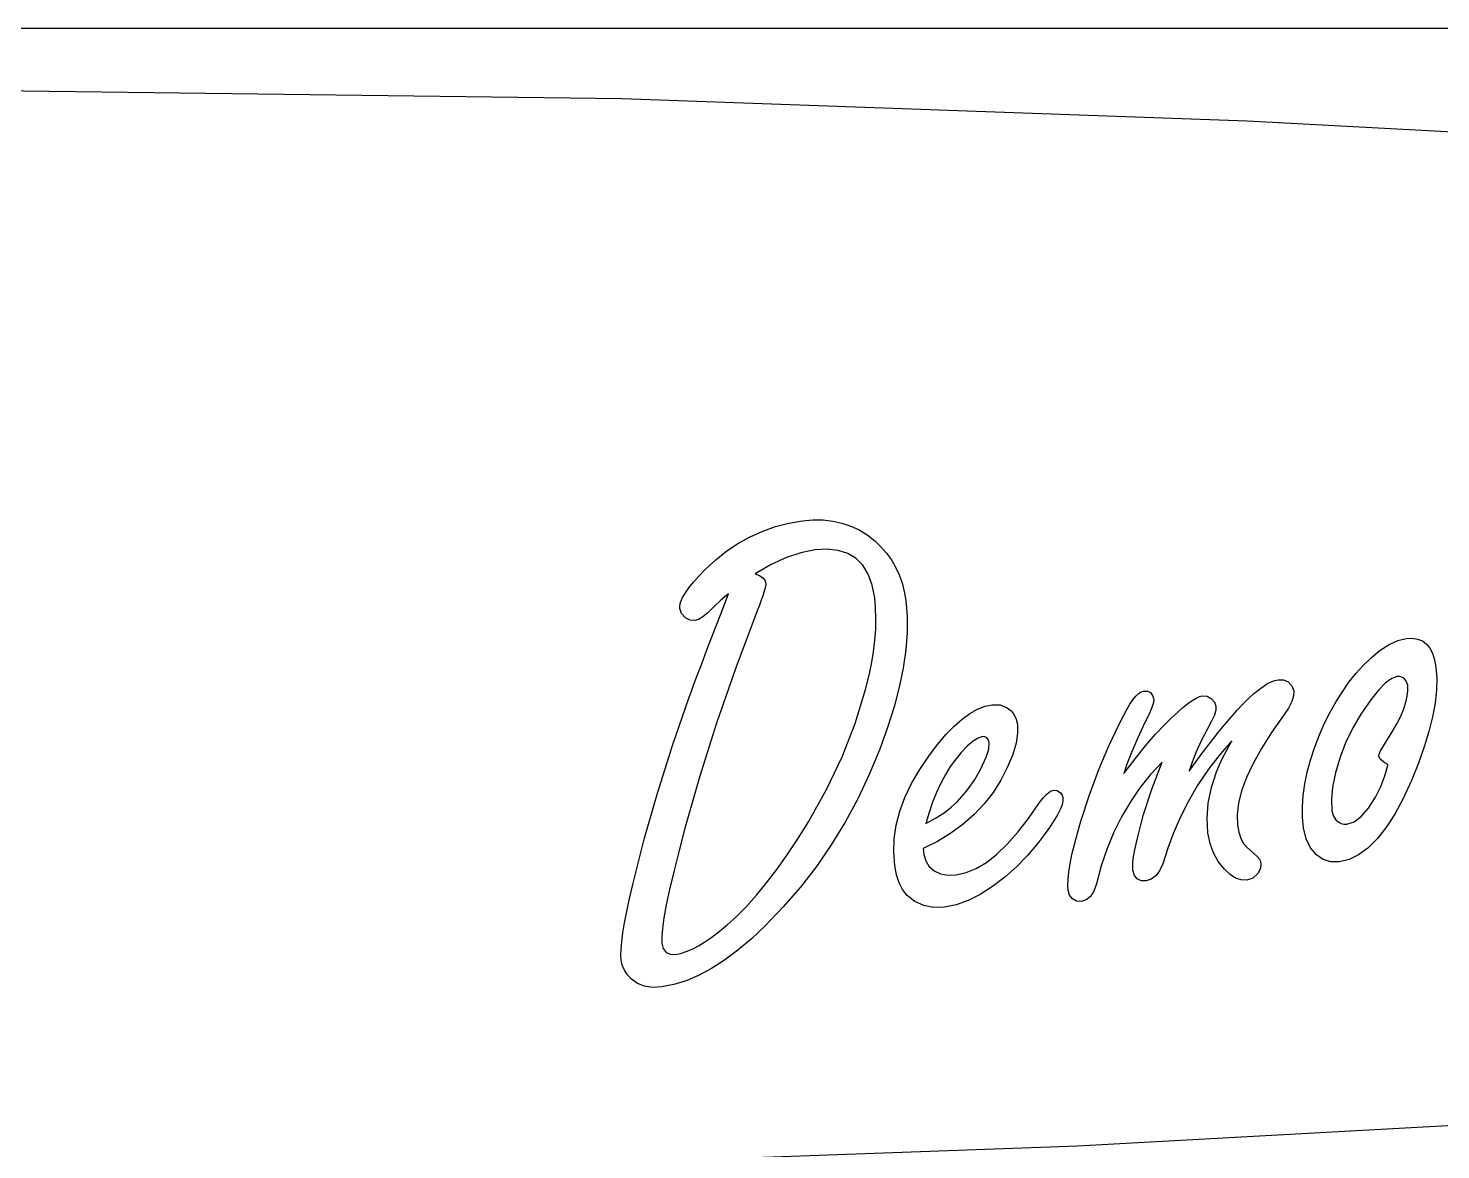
# Model space of a CAD drawing. Extents: x 0 to 1200, y 0 to 400.
# Drawn here: x 375 to 562.9, y 250.7 to 399.9 of the extents above; entities that cross this region are included whole.
import ezdxf

# ---------------------------------------------------------------- set-up
doc = ezdxf.new("R2010")
doc.units = 0
doc.header["$MEASUREMENT"] = 0
doc.layers.add('SLD-0', color=179, linetype='Continuous')

msp = doc.modelspace()

# ---------------------------------------------------------------- linework, layer by layer
at = {"layer": 'SLD-0', "color": 179, "linetype": 'Continuous'}
for p, q in [((-0.035, 399.936665), (1199.965, 399.936665)), ((454.038302, 390.529912), (370.850743, 391.591124)), ((537.180789, 387.566596), (454.038302, 390.529912)), ((620.260811, 383.179265), (537.180789, 387.566596)), ((477.99548, 334.38286), (479.400218, 334.508283)), ((479.400218, 334.508283), (480.742244, 334.49574)), ((480.742244, 334.49574), (482.034101, 334.357775)), ((471.07213, 332.275753), (472.715172, 333.015749)), ((472.715172, 333.015749), (474.420925, 333.617779)), ((474.420925, 333.617779), (476.176847, 334.069302)), ((476.176847, 334.069302), (477.99548, 334.38286)), ((482.034101, 334.357775), (483.263247, 334.094387)), ((483.263247, 334.094387), (484.442223, 333.693033)), ((484.442223, 333.693033), (485.558488, 333.166257)), ((485.558488, 333.166257), (486.612041, 332.514057)), ((467.96164, 330.369323), (469.491801, 331.397792)), ((469.491801, 331.397792), (471.07213, 332.275753)), ((486.612041, 332.514057), (487.615425, 331.723892)), ((487.615425, 331.723892), (488.443217, 330.933727)), ((488.443217, 330.933727), (489.183213, 330.080851)), ((465.076911, 327.885948), (466.494191, 329.202889)), ((466.494191, 329.202889), (467.96164, 330.369323)), ((475.875832, 329.491362), (473.831437, 328.55069)), ((477.807346, 330.13102), (475.875832, 329.491362)), ((479.638522, 330.507289), (477.807346, 330.13102)), ((481.306648, 330.607627), (479.638522, 330.507289)), ((482.774097, 330.45712), (481.306648, 330.607627)), ((484.053412, 330.043224), (482.774097, 330.45712)), ((485.144592, 329.378482), (484.053412, 330.043224)), ((486.047638, 328.462894), (485.144592, 329.378482)), ((489.183213, 330.080851), (489.835412, 329.177805)), ((489.835412, 329.177805), (490.399816, 328.212048)), ((463.509123, 326.217822), (464.236577, 327.020529)), ((464.236577, 327.020529), (465.076911, 327.885948)), ((471.699137, 327.346629), (472.288734, 327.095783)), ((473.831437, 328.55069), (471.699246, 327.346629)), ((472.288734, 327.095783), (472.727714, 326.794768)), ((486.762549, 327.271375), (486.047638, 328.462894)), ((487.276783, 325.829011), (486.762549, 327.271375)), ((490.399816, 328.212048), (490.863881, 327.196121)), ((490.863881, 327.196121), (491.252692, 326.117484)), ((462.430485, 324.800542), (462.907093, 325.477826)), ((462.907093, 325.477826), (463.509123, 326.217822)), ((472.727714, 326.794768), (473.016187, 326.468668)), ((473.016187, 325.327319), (472.890764, 324.90088)), ((473.016187, 326.468668), (473.14161, 326.104941)), ((473.103983, 325.665961), (473.016187, 325.327319)), ((473.14161, 325.929349), (473.103983, 325.665961)), ((473.14161, 326.104941), (473.14161, 325.929349)), ((487.615425, 324.123258), (487.276783, 325.829011)), ((491.252692, 326.117484), (491.541165, 324.976134)), ((461.69049, 323.144958), (461.815913, 323.634108)), ((461.815913, 323.634108), (462.066759, 324.185969)), ((462.066759, 324.185969), (462.430485, 324.800542)), ((467.158933, 323.847327), (466.205718, 322.956824)), ((467.096221, 321.878186), (468.162316, 324.675119)), ((468.162316, 324.675119), (467.158933, 323.847327)), ((472.527037, 323.822242), (472.288734, 323.157501)), ((472.727714, 324.399188), (472.527037, 323.822242)), ((472.890764, 324.90088), (472.727714, 324.399188)), ((487.740848, 322.806316), (487.615425, 324.123258)), ((491.541165, 324.976134), (491.741842, 323.784616)), ((491.741842, 323.784616), (491.917434, 321.702594)), ((461.677947, 322.71852), (461.69049, 323.144958)), ((461.916251, 322.053778), (461.677947, 322.71852)), ((462.430485, 321.489375), (461.916251, 322.053778)), ((463.0576, 321.150732), (462.430485, 321.489375)), ((464.775896, 321.62734), (464.19895, 321.263613)), ((465.45318, 322.191743), (464.775896, 321.62734)), ((466.205718, 322.956824), (465.45318, 322.191743)), ((466.143006, 319.39481), (467.096221, 321.878186)), ((472.000261, 322.404962), (469.153158, 314.841955)), ((472.288734, 323.157501), (472.000261, 322.404962)), ((487.791017, 321.426663), (487.740848, 322.806316)), ((487.765933, 319.984298), (487.791017, 321.426663)), ((491.917434, 321.702594), (491.917434, 319.507691)), ((463.7098, 321.100563), (463.0576, 321.150732)), ((464.19895, 321.263613), (463.7098, 321.100563)), ((487.653052, 318.491765), (487.765933, 319.984298)), ((491.917434, 319.507691), (491.754384, 317.199908)), ((465.302672, 317.224992), (466.143006, 319.39481)), ((487.452375, 316.949062), (487.653052, 318.491765)), ((554.864394, 317.177133), (556.04337, 317.942213)), ((556.04337, 317.942213), (557.197262, 318.456447)), ((557.197262, 318.456447), (558.313526, 318.719836)), ((558.313507, 318.719836), (559.128776, 318.757463)), ((559.128776, 318.757463), (559.843687, 318.657124)), ((559.843687, 318.657124), (560.483344, 318.393736)), ((560.483344, 318.393736), (561.022663, 317.992382)), ((561.022663, 317.992382), (561.474186, 317.440521)), ((464.600303, 315.356189), (465.302672, 317.224992)), ((487.188987, 315.331105), (487.452375, 316.949062)), ((491.754384, 317.199908), (491.4032, 314.791786)), ((552.619322, 315.14528), (553.647791, 316.161206)), ((553.647791, 316.161206), (554.864394, 317.177133)), ((561.474186, 317.440521), (561.837913, 316.750695)), ((561.837913, 316.750695), (562.101301, 315.897818)), ((562.101301, 315.897818), (562.289436, 314.906976)), ((464.010815, 313.788402), (464.600303, 315.356189)), ((469.153158, 314.841955), (466.594529, 307.467082)), ((486.837803, 313.662979), (487.188987, 315.331105)), ((491.4032, 314.791786), (490.888966, 312.258241)), ((550.712892, 312.900208), (551.641022, 314.066642)), ((551.641022, 314.066642), (552.619322, 315.14528)), ((562.289436, 314.906976), (562.402316, 313.426985)), ((463.183023, 311.568415), (463.534208, 312.521629)), ((463.534208, 312.521629), (464.010815, 313.788402)), ((485.006627, 307.429455), (486.398822, 311.944684)), ((486.398822, 311.944684), (486.837803, 313.662979)), ((490.888966, 312.258241), (490.199139, 309.611816)), ((538.626645, 311.846124), (539.241218, 312.310189)), ((539.241218, 312.310189), (539.805622, 312.673916)), ((539.805622, 312.673916), (540.344941, 312.949846)), ((540.344941, 312.949846), (540.83409, 313.137981)), ((540.83409, 313.137981), (541.298155, 313.238319)), ((541.298155, 313.238319), (542.000524, 313.213235)), ((542.000524, 313.213235), (542.627639, 312.937304)), ((542.627639, 312.937304), (543.129331, 312.42307)), ((543.129331, 312.42307), (543.367635, 311.745785)), ((549.834931, 311.645978), (550.712892, 312.900208)), ((555.591847, 312.812412), (554.663717, 311.859197)), ((556.419639, 313.414443), (555.591847, 312.812412)), ((557.122008, 313.665289), (556.419639, 313.414443)), ((557.46065, 313.677831), (557.122008, 313.665289)), ((557.749123, 313.590035), (557.46065, 313.677831)), ((558.012511, 313.426985), (557.749123, 313.590035)), ((558.238273, 313.163597), (558.012511, 313.426985)), ((558.426407, 312.850039), (558.238273, 313.163597)), ((558.526746, 312.511397), (558.426407, 312.850039)), ((558.55183, 311.82157), (558.526746, 312.511397)), ((562.402316, 313.426985), (562.36469, 311.834113)), ((460.71219, 304.469472), (462.957262, 310.928757)), ((462.957262, 310.928757), (463.183023, 311.568415)), ((521.569116, 309.989863), (521.97047, 310.579351)), ((521.97047, 310.579351), (522.346739, 311.055959)), ((522.346739, 311.055959), (522.723008, 311.407143)), ((522.723008, 311.407143), (523.074192, 311.632905)), ((523.074192, 311.632905), (523.400292, 311.733243)), ((523.400292, 311.733243), (523.927069, 311.720701)), ((523.927069, 311.720701), (524.328422, 311.520024)), ((524.328422, 311.520024), (524.591811, 311.143755)), ((524.692149, 310.19054), (524.491472, 309.550883)), ((524.591811, 311.143755), (524.742318, 310.591894)), ((524.742318, 310.591894), (524.692149, 310.19054)), ((528.617889, 309.53834), (529.270089, 310.065117)), ((529.270089, 310.065117), (529.859577, 310.491555)), ((529.859577, 310.491555), (530.373811, 310.805113)), ((530.373811, 310.805113), (530.825334, 311.00579)), ((530.825334, 311.00579), (531.201603, 311.106128)), ((531.201603, 311.106128), (531.841261, 311.055959)), ((531.841261, 311.055959), (532.430749, 310.717317)), ((532.430749, 310.717317), (532.832102, 310.240709)), ((532.832102, 310.240709), (533.020237, 309.70139)), ((536.58225, 309.964779), (537.297161, 310.67969)), ((537.297161, 310.67969), (537.986988, 311.306805)), ((537.986988, 311.306805), (538.626645, 311.846124)), ((543.104247, 310.341048), (542.652724, 309.450544)), ((543.34255, 311.093586), (543.104247, 310.341048)), ((543.367635, 311.745785), (543.34255, 311.093586)), ((548.216974, 308.924299), (548.994597, 310.329037)), ((548.994597, 310.329037), (549.834931, 311.645978)), ((553.622706, 310.554798), (552.305764, 308.648368)), ((554.663717, 311.859197), (553.622706, 310.554798)), ((557.999969, 309.363279), (558.288442, 310.24124)), ((558.288442, 310.24124), (558.476576, 311.069032)), ((558.476576, 311.069032), (558.55183, 311.82157)), ((562.176555, 310.12836), (561.850455, 308.297184)), ((562.36469, 311.834113), (562.176555, 310.12836)), ((490.199139, 309.611816), (489.33372, 306.865052)), ((499.244758, 307.983996), (500.273226, 308.736534)), ((500.273226, 308.736534), (501.289153, 309.31348)), ((501.289153, 309.31348), (502.292537, 309.702291)), ((502.292537, 309.702291), (503.270836, 309.91551)), ((503.270836, 309.91551), (504.299305, 309.877883)), ((504.299305, 309.877883), (505.25252, 309.501614)), ((505.25252, 309.501614), (505.779296, 309.087718)), ((505.779296, 309.087718), (506.18065, 308.586026)), ((506.18065, 308.586026), (506.456581, 308.009081)), ((520.252175, 307.481403), (520.703698, 308.434618)), ((520.703698, 308.434618), (521.142678, 309.274952)), ((521.142678, 309.274952), (521.569116, 309.989863)), ((524.115203, 308.672922), (523.575884, 307.556657)), ((524.491472, 309.550883), (524.115203, 308.672922)), ((527.087729, 308.146145), (527.890436, 308.898683)), ((527.890436, 308.898683), (528.617889, 309.53834)), ((532.807018, 308.534956), (532.443291, 307.707164)), ((532.995152, 309.199698), (532.807018, 308.534956)), ((533.020237, 309.70139), (532.995152, 309.199698)), ((534.186671, 307.293269), (535.027005, 308.271568)), ((535.027005, 308.271568), (535.81717, 309.162071)), ((535.81717, 309.162071), (536.58225, 309.964779)), ((541.987982, 308.459703), (540.407652, 306.214631)), ((542.652724, 309.450544), (541.987982, 308.459703)), ((547.476979, 307.444307), (548.216974, 308.924299)), ((552.305764, 308.648368), (551.1895, 306.741939)), ((557.084381, 307.381596), (557.598615, 308.397522)), ((557.598615, 308.397522), (557.999969, 309.363279)), ((561.850455, 308.297184), (561.361306, 306.353127)), ((466.594529, 307.467082), (464.31183, 300.292886)), ((483.275789, 302.989481), (485.006627, 307.429455)), ((489.33372, 306.865052), (488.292709, 303.992865)), ((497.100024, 305.952143), (498.178662, 307.055866)), ((498.178662, 307.055866), (499.244758, 307.983996)), ((506.456581, 308.009081), (506.607088, 307.331796)), ((506.607088, 307.331796), (506.632173, 306.140278)), ((518.772183, 304.458709), (520.252175, 307.481403)), ((523.575884, 307.556657), (522.585043, 305.399381)), ((524.980622, 305.988869), (526.22231, 307.293269)), ((526.22231, 307.293269), (527.087729, 308.146145)), ((531.916514, 306.716323), (531.063638, 305.098366)), ((532.443291, 307.707164), (531.916514, 306.716323)), ((533.30871, 306.227173), (534.186671, 307.293269)), ((546.799694, 305.889062), (547.476979, 307.444307)), ((551.1895, 306.741939), (550.273912, 304.822967)), ((556.469808, 306.290416), (557.084381, 307.381596)), ((561.361306, 306.353127), (560.73419, 304.29619)), ((458.717964, 298.160695), (460.71219, 304.469472)), ((494.892579, 303.205379), (496.008844, 304.672829)), ((496.008844, 304.672829), (497.100024, 305.952143)), ((499.972211, 304.434525), (499.144419, 303.569106)), ((500.712207, 305.074182), (499.972211, 304.434525)), ((501.376949, 305.475536), (500.712207, 305.074182)), ((501.941352, 305.66367), (501.376949, 305.475536)), ((502.292537, 305.651128), (501.941352, 305.66367)), ((502.555925, 305.525705), (502.292537, 305.651128)), ((502.731517, 305.262317), (502.555925, 305.525705)), ((502.831856, 304.886048), (502.731517, 305.262317)), ((502.794229, 303.983002), (502.831856, 304.886048)), ((506.431496, 304.798252), (505.979973, 303.293175)), ((506.632173, 306.140278), (506.431496, 304.798252)), ((517.417615, 301.272964), (518.772183, 304.458709)), ((522.585043, 305.399381), (521.782335, 303.555663)), ((522.258943, 302.727871), (523.663681, 304.458709)), ((523.663681, 304.458709), (524.980622, 305.988869)), ((531.063638, 305.098366), (530.373811, 303.630917)), ((531.452449, 303.831594), (532.405664, 305.073281)), ((532.405664, 305.073281), (533.30871, 306.227173)), ((535.139886, 305.085824), (533.559556, 303.342444)), ((534.462601, 303.86922), (535.139886, 305.085824)), ((540.407652, 306.214631), (539.065626, 304.08244)), ((546.147495, 304.195852), (546.799694, 305.889062)), ((550.273912, 304.822967), (549.546458, 302.916537)), ((555.265747, 304.371444), (555.742355, 305.136524)), ((555.742355, 305.136524), (556.469808, 306.290416)), ((481.206309, 298.62476), (483.275789, 302.989481)), ((488.292709, 303.992865), (486.900514, 300.631528)), ((493.613265, 301.311492), (494.892579, 303.205379)), ((498.391881, 302.66606), (497.67697, 301.675219)), ((499.144419, 303.569106), (498.391881, 302.66606)), ((501.753218, 301.374203), (502.468129, 302.941991)), ((502.468129, 302.941991), (502.794229, 303.983002)), ((505.979973, 303.293175), (505.302689, 301.625049)), ((520.778913, 300.771272), (522.258943, 302.727871)), ((521.782335, 303.555663), (521.180305, 302.01296)), ((530.373811, 303.630917), (529.834492, 302.288891)), ((530.47415, 302.50211), (531.452449, 303.831594)), ((533.559556, 303.342444), (532.029395, 301.348218)), ((533.446675, 301.824825), (533.898198, 302.77804)), ((533.898198, 302.77804), (534.462601, 303.86922)), ((539.065626, 304.08244), (537.949361, 302.088214)), ((545.595633, 302.540268), (546.147495, 304.195852)), ((549.546458, 302.916537), (548.931885, 300.834515)), ((554.676259, 303.092129), (554.726428, 303.342975)), ((554.776598, 302.841283), (554.676259, 303.092129)), ((554.726428, 303.342975), (554.927105, 303.769413)), ((555.002359, 302.565352), (554.776598, 302.841283)), ((554.927105, 303.769413), (555.265747, 304.371444)), ((555.366086, 302.264337), (555.002359, 302.565352)), ((560.73419, 304.29619), (559.956568, 302.126372)), ((492.522084, 299.430147), (493.613265, 301.311492)), ((497.67697, 301.675219), (497.02477, 300.609123)), ((500.875257, 299.869127), (501.753218, 301.374203)), ((505.302689, 301.625049), (504.412186, 299.869127)), ((516.175927, 297.936712), (517.417615, 301.272964)), ((521.180305, 302.01296), (520.778951, 300.771272)), ((525.871125, 302.251264), (524.328422, 300.608222)), ((524.491472, 298.676708), (525.871125, 302.251264)), ((529.445681, 301.08483), (530.47415, 302.50211)), ((529.834492, 302.288891), (529.445681, 301.08483)), ((532.029395, 301.348218), (530.536861, 299.103146)), ((532.405664, 298.889927), (533.108033, 300.997034)), ((533.108033, 300.997034), (533.446675, 301.824825)), ((537.949361, 302.088214), (537.0714, 300.206869)), ((544.843095, 299.367066), (545.169195, 300.934853)), ((545.169195, 300.934853), (545.595633, 302.540268)), ((548.931885, 300.834515), (548.543074, 298.95317)), ((555.86769, 301.925695), (555.366086, 302.264337)), ((555.478966, 300.445704), (555.667101, 301.072819)), ((555.667101, 301.072819), (555.792524, 301.536884)), ((555.792524, 301.536884), (555.867778, 301.812814)), ((555.867778, 301.812814), (555.867778, 301.925695)), ((559.956568, 302.126372), (559.028438, 299.831131)), ((464.31183, 300.292886), (462.330147, 293.294282)), ((486.900514, 300.631528), (485.370353, 297.395615)), ((491.644123, 297.573886), (492.522084, 299.430147)), ((496.410198, 299.467774), (495.845794, 298.238628)), ((497.02477, 300.609123), (496.410198, 299.467774)), ((499.834246, 298.41422), (500.875257, 299.869127)), ((504.412186, 299.869127), (503.371175, 298.238628)), ((522.911142, 298.8523), (521.631828, 296.983497)), ((524.328422, 300.608222), (522.911142, 298.8523)), ((530.536861, 299.103146), (529.107039, 296.594686)), ((531.991768, 296.83299), (532.405664, 298.889927)), ((537.0714, 300.206869), (536.431743, 298.450947)), ((544.629876, 297.849447), (544.843095, 299.367066)), ((548.543074, 298.95317), (548.380024, 297.285044)), ((554.237279, 297.623686), (554.95219, 299.028424)), ((554.95219, 299.028424), (555.478966, 300.445704)), ((559.028438, 299.831131), (557.924715, 297.448094)), ((456.9495, 292.002425), (458.717964, 298.160695)), ((478.798188, 294.335293), (481.206309, 298.62476)), ((485.370353, 297.395615), (483.677143, 294.285124)), ((490.966839, 295.730168), (491.644123, 297.573886)), ((495.33156, 296.934229), (494.854952, 295.554576)), ((495.845794, 298.238628), (495.33156, 296.934229)), ((497.814935, 296.269487), (498.630185, 297.022025)), ((498.630185, 297.022025), (499.834246, 298.41422)), ((503.371175, 298.238628), (502.192198, 296.708468)), ((509.554529, 296.88406), (510.068763, 297.561344)), ((510.068763, 297.561344), (510.545371, 298.063036)), ((510.545371, 298.063036), (511.009436, 298.389136)), ((511.009436, 298.389136), (511.435874, 298.527101)), ((511.435874, 298.527101), (511.887397, 298.476932)), ((511.887397, 298.476932), (512.326377, 298.175917)), ((512.326377, 298.175917), (512.564681, 297.887444)), ((512.665019, 297.134906), (512.539596, 296.595587)), ((512.564681, 297.887444), (512.665019, 297.586429)), ((512.665019, 297.586429), (512.665019, 297.134906)), ((515.059662, 294.43741), (516.175927, 297.936712)), ((521.631828, 296.983497), (520.465394, 295.014356)), ((523.400292, 295.315371), (524.491472, 298.676708)), ((536.431743, 298.450947), (536.017847, 296.820447)), ((544.529538, 296.369456), (544.629876, 297.849447)), ((548.380024, 297.285044), (548.442736, 295.830137)), ((553.309148, 296.143694), (554.237279, 297.623686)), ((557.924715, 297.448094), (556.795908, 295.353529)), ((490.490232, 293.898992), (490.966839, 295.730168)), ((494.854952, 295.554576), (494.441051, 294.087127)), ((495.720371, 294.802038), (496.849178, 295.529491)), ((496.849178, 295.529491), (497.814935, 296.269487)), ((500.862714, 295.30373), (499.382723, 293.999331)), ((502.192198, 296.708468), (500.862714, 295.30373)), ((508.099622, 294.776953), (509.554529, 296.88406)), ((511.950108, 295.253561), (511.473501, 294.450853)), ((512.301293, 295.968472), (511.950108, 295.253561)), ((512.539596, 296.595587), (512.301293, 295.968472)), ((523.024023, 293.948261), (523.400292, 295.315371)), ((529.107039, 296.594686), (528.216536, 294.76351)), ((531.828718, 294.826222), (531.991768, 296.83299)), ((536.017847, 296.820447), (535.842255, 295.302829)), ((535.842255, 295.302829), (535.892424, 293.923176)), ((544.529538, 294.939634), (544.529538, 296.369456)), ((548.442736, 295.830137), (548.63087, 295.165395)), ((548.63087, 295.165395), (548.969512, 294.613534)), ((551.402719, 294.337603), (552.355934, 295.052514)), ((552.355934, 295.052514), (553.309148, 296.143694)), ((556.795908, 295.353529), (555.629474, 293.547438)), ((462.330147, 293.294282), (461.539982, 290.334299)), ((477.380908, 292.065137), (478.798188, 294.335293)), ((483.677143, 294.285124), (481.845967, 291.287514)), ((490.214301, 292.080359), (490.490232, 293.898992)), ((494.441051, 294.087127), (495.720371, 294.802038)), ((499.382723, 293.999331), (497.752224, 292.807812)), ((506.6698, 292.933235), (508.099622, 294.776953)), ((510.884013, 293.572892), (510.181644, 292.594593)), ((511.473501, 294.450853), (510.884013, 293.572892)), ((514.583055, 292.806911), (515.059662, 294.43741)), ((520.465394, 295.014356), (519.436925, 292.944877)), ((522.697923, 292.706573), (523.024023, 293.948261)), ((528.216536, 294.76351), (527.388744, 292.844538)), ((531.954141, 292.85708), (531.828718, 294.826222)), ((535.892424, 293.923176), (536.068016, 292.932334)), ((544.654961, 293.547438), (544.529538, 294.939634)), ((545.006145, 292.067447), (544.654961, 293.547438)), ((548.969512, 294.613534), (549.295612, 294.312519)), ((549.295612, 294.312519), (549.659339, 294.124384)), ((549.659339, 294.124384), (550.023066, 294.024046)), ((550.023066, 294.024046), (550.424419, 294.024046)), ((550.424419, 294.024046), (551.402719, 294.337603)), ((555.629474, 293.547438), (554.450498, 292.054904)), ((455.431881, 286.007206), (456.9495, 292.002425)), ((475.988712, 289.945488), (477.380908, 292.065137)), ((481.845967, 291.287514), (479.864283, 288.402785)), ((490.15159, 290.28681), (490.214301, 292.080359)), ((495.983759, 291.729174), (494.064787, 290.763417)), ((497.752224, 292.807812), (495.983759, 291.729174)), ((503.872867, 290.010879), (505.265062, 291.340363)), ((505.265062, 291.340363), (506.6698, 292.933235)), ((509.353852, 291.528497), (507.949114, 289.860371)), ((510.181644, 292.594593), (509.353852, 291.528497)), ((513.868144, 289.972351), (514.194243, 291.32692)), ((514.194243, 291.32692), (514.583055, 292.806911)), ((519.436925, 292.944877), (518.546422, 290.762516)), ((522.221316, 290.599466), (522.434535, 291.590308)), ((522.434535, 291.590308), (522.697923, 292.706573)), ((527.388744, 292.844538), (526.636206, 290.825228)), ((532.230072, 291.464885), (531.954141, 292.85708)), ((532.694137, 290.198113), (532.230072, 291.464885)), ((536.068016, 292.932334), (536.343947, 292.117085)), ((536.343947, 292.117085), (536.682589, 291.452343)), ((536.682589, 291.452343), (537.121569, 290.963193)), ((545.608176, 290.850844), (545.006145, 292.067447)), ((554.450498, 292.054904), (553.233895, 290.838301)), ((461.539982, 290.334299), (460.87524, 287.687874)), ((474.609059, 287.988889), (475.988712, 289.945488)), ((490.277013, 288.505803), (490.15159, 290.28681)), ((494.064707, 290.763417), (494.165126, 289.985794)), ((494.165126, 289.985794), (494.40343, 289.120376)), ((502.493214, 288.932241), (503.872867, 290.010879)), ((507.949114, 289.860371), (506.469123, 288.342753)), ((513.617298, 288.743206), (513.868144, 289.972351)), ((518.546422, 290.762516), (517.768799, 288.479817)), ((521.983012, 288.994052), (522.070808, 289.734048)), ((522.070808, 289.734048), (522.221316, 290.599466)), ((526.636206, 290.825228), (525.958922, 288.730663)), ((533.333794, 289.044221), (532.694137, 290.198113)), ((537.121569, 290.963193), (538.501222, 289.708963)), ((538.501222, 289.708963), (538.839864, 289.320152)), ((546.385798, 289.922713), (545.608176, 290.850844)), ((547.276302, 289.308141), (546.385798, 289.922713)), ((552.004749, 289.935256), (550.737977, 289.320683)), ((553.233895, 290.838301), (552.004749, 289.935256)), ((460.87524, 287.687874), (460.323379, 285.342464)), ((473.241949, 286.19534), (474.609059, 287.988889)), ((479.864283, 288.402785), (477.744634, 285.643479)), ((490.502774, 287.2892), (490.277013, 288.505803)), ((494.40343, 289.120376), (494.84241, 288.405464)), ((494.84241, 288.405464), (495.532237, 287.790892)), ((495.532237, 287.790892), (496.372571, 287.389538)), ((498.479677, 287.264115), (499.796619, 287.56513)), ((499.796619, 287.56513), (501.138645, 288.116992)), ((501.138645, 288.116992), (502.493214, 288.932241)), ((506.469123, 288.342753), (504.913878, 286.9631)), ((513.341367, 286.711353), (513.441705, 287.664568)), ((513.441705, 287.664568), (513.617298, 288.743206)), ((517.768799, 288.479817), (517.129142, 286.084238)), ((521.957928, 288.366937), (521.983012, 288.994052)), ((521.983012, 287.877787), (521.957928, 288.366937)), ((522.171147, 287.18796), (521.983012, 287.877787)), ((525.519941, 287.815076), (525.005707, 287.125249)), ((525.958922, 288.730663), (525.519941, 287.815076)), ((534.149044, 288.015752), (533.333794, 289.044221)), ((534.901582, 287.313383), (534.149044, 288.015752)), ((538.940203, 288.116091), (538.576476, 287.451349)), ((538.839864, 289.320152), (539.002914, 288.793375)), ((539.002914, 288.793375), (538.940203, 288.116091)), ((548.30477, 288.994583), (547.276302, 289.308141)), ((549.44612, 288.994583), (548.30477, 288.994583)), ((550.737977, 289.320683), (549.44612, 288.994583)), ((455.005443, 284.113318), (455.431881, 286.007206)), ((471.88738, 284.552299), (473.241949, 286.19534)), ((477.744634, 285.643479), (475.461936, 283.009596)), ((490.853958, 286.223104), (490.502774, 287.2892)), ((491.330566, 285.307516), (490.853958, 286.223104)), ((496.372571, 287.389538), (497.35087, 287.213946)), ((497.35087, 287.213946), (498.479677, 287.264115)), ((503.283378, 285.721412), (501.640337, 284.667859)), ((504.913878, 286.9631), (503.283378, 285.721412)), ((513.30374, 285.896103), (513.341367, 286.711353)), ((513.353909, 285.218819), (513.30374, 285.896103)), ((517.129142, 286.084238), (516.777957, 285.118481)), ((522.534873, 286.723895), (522.171147, 287.18796)), ((523.06165, 286.485592), (522.534873, 286.723895)), ((523.751477, 286.473049), (523.06165, 286.485592)), ((524.416219, 286.686268), (523.751477, 286.473049)), ((525.005707, 287.125249), (524.416219, 286.686268)), ((535.641578, 286.836776), (534.901582, 287.313383)), ((536.394116, 286.598472), (535.641578, 286.836776)), ((537.134112, 286.573388), (536.394116, 286.598472)), ((537.924276, 286.849318), (537.134112, 286.573388)), ((538.576476, 287.451349), (537.924276, 286.849318)), ((454.654259, 282.407565), (455.005443, 284.113318)), ((460.323379, 285.342464), (459.884398, 283.298069)), ((470.557896, 283.059765), (471.88738, 284.552299)), ((491.920054, 284.542436), (491.330566, 285.307516)), ((492.961065, 283.714644), (491.920054, 284.542436)), ((500.034923, 283.865152), (498.454593, 283.300748)), ((501.640337, 284.667859), (500.034923, 283.865152)), ((513.554586, 284.579162), (513.353909, 285.218819)), ((513.95594, 284.07747), (513.554586, 284.579162)), ((514.482716, 283.763912), (513.95594, 284.07747)), ((515.084747, 283.713743), (514.482716, 283.763912)), ((515.749489, 283.926962), (515.084747, 283.713743)), ((516.313892, 284.40357), (515.749489, 283.926962)), ((516.777957, 285.118481), (516.313892, 284.40357)), ((454.353244, 280.877405), (454.654259, 282.407565)), ((459.884398, 283.298069), (459.570841, 281.567231)), ((469.240955, 281.730281), (470.557896, 283.059765)), ((475.461936, 283.009596), (473.041272, 280.488593)), ((494.152584, 283.175325), (492.961065, 283.714644)), ((495.456983, 282.924479), (494.152584, 283.175325)), ((496.91189, 282.974648), (495.456983, 282.924479)), ((498.454593, 283.300748), (496.91189, 282.974648)), ((454.127482, 279.535379), (454.353244, 280.877405)), ((459.370164, 280.137409), (459.282368, 279.008602)), ((459.570841, 281.567231), (459.370164, 280.137409)), ((466.920629, 279.723513), (467.936555, 280.563847)), ((467.936555, 280.563847), (469.240955, 281.730281)), ((473.041272, 280.488593), (471.210096, 278.770298)), ((453.876636, 277.378103), (453.964432, 278.368945)), ((453.964432, 278.368945), (454.127482, 279.535379)), ((459.282368, 279.008602), (459.307452, 278.18081)), ((459.307452, 278.18081), (459.495587, 277.453357)), ((464.161323, 277.829626), (465.039284, 278.356402)), ((465.039284, 278.356402), (465.954872, 278.99606)), ((465.954872, 278.99606), (466.920629, 279.723513)), ((471.210096, 278.770298), (469.404004, 277.240137)), ((453.839009, 276.575396), (453.876636, 277.378103)), ((453.876636, 275.94828), (453.839009, 276.575396)), ((459.495587, 277.453357), (459.871856, 276.951665)), ((459.871856, 276.951665), (460.398633, 276.700819)), ((460.398633, 276.700819), (461.113544, 276.675734)), ((461.113544, 276.675734), (461.80337, 276.813699)), ((461.80337, 276.813699), (462.543366, 277.052003)), ((462.543366, 277.052003), (463.333531, 277.390645)), ((463.333531, 277.390645), (464.161323, 277.829626)), ((469.404004, 277.240137), (467.63554, 275.923196)), ((454.039686, 275.245912), (453.876636, 275.94828)), ((454.315617, 274.593712), (454.039686, 275.245912)), ((454.729513, 273.966597), (454.315617, 274.593712)), ((465.89216, 274.806931), (464.186407, 273.891343)), ((467.63554, 275.923196), (465.89216, 274.806931)), ((455.268832, 273.377109), (454.729513, 273.966597)), ((456.084081, 272.812705), (455.268832, 273.377109)), ((457.012211, 272.448979), (456.084081, 272.812705)), ((460.87524, 272.67474), (459.257283, 272.361182)), ((462.518281, 273.176432), (460.87524, 272.67474)), ((464.186407, 273.891343), (462.518281, 273.176432)), ((458.078307, 272.298471), (457.012211, 272.448979)), ((459.257283, 272.361182), (458.078307, 272.298471)), ((514.618023, 251.192433), (589.537032, 255.310293)), ((439.634719, 248.497099), (514.618023, 251.192433))]:
    msp.add_line(p, q, dxfattribs=at)

doc.saveas('drawing.dxf')
